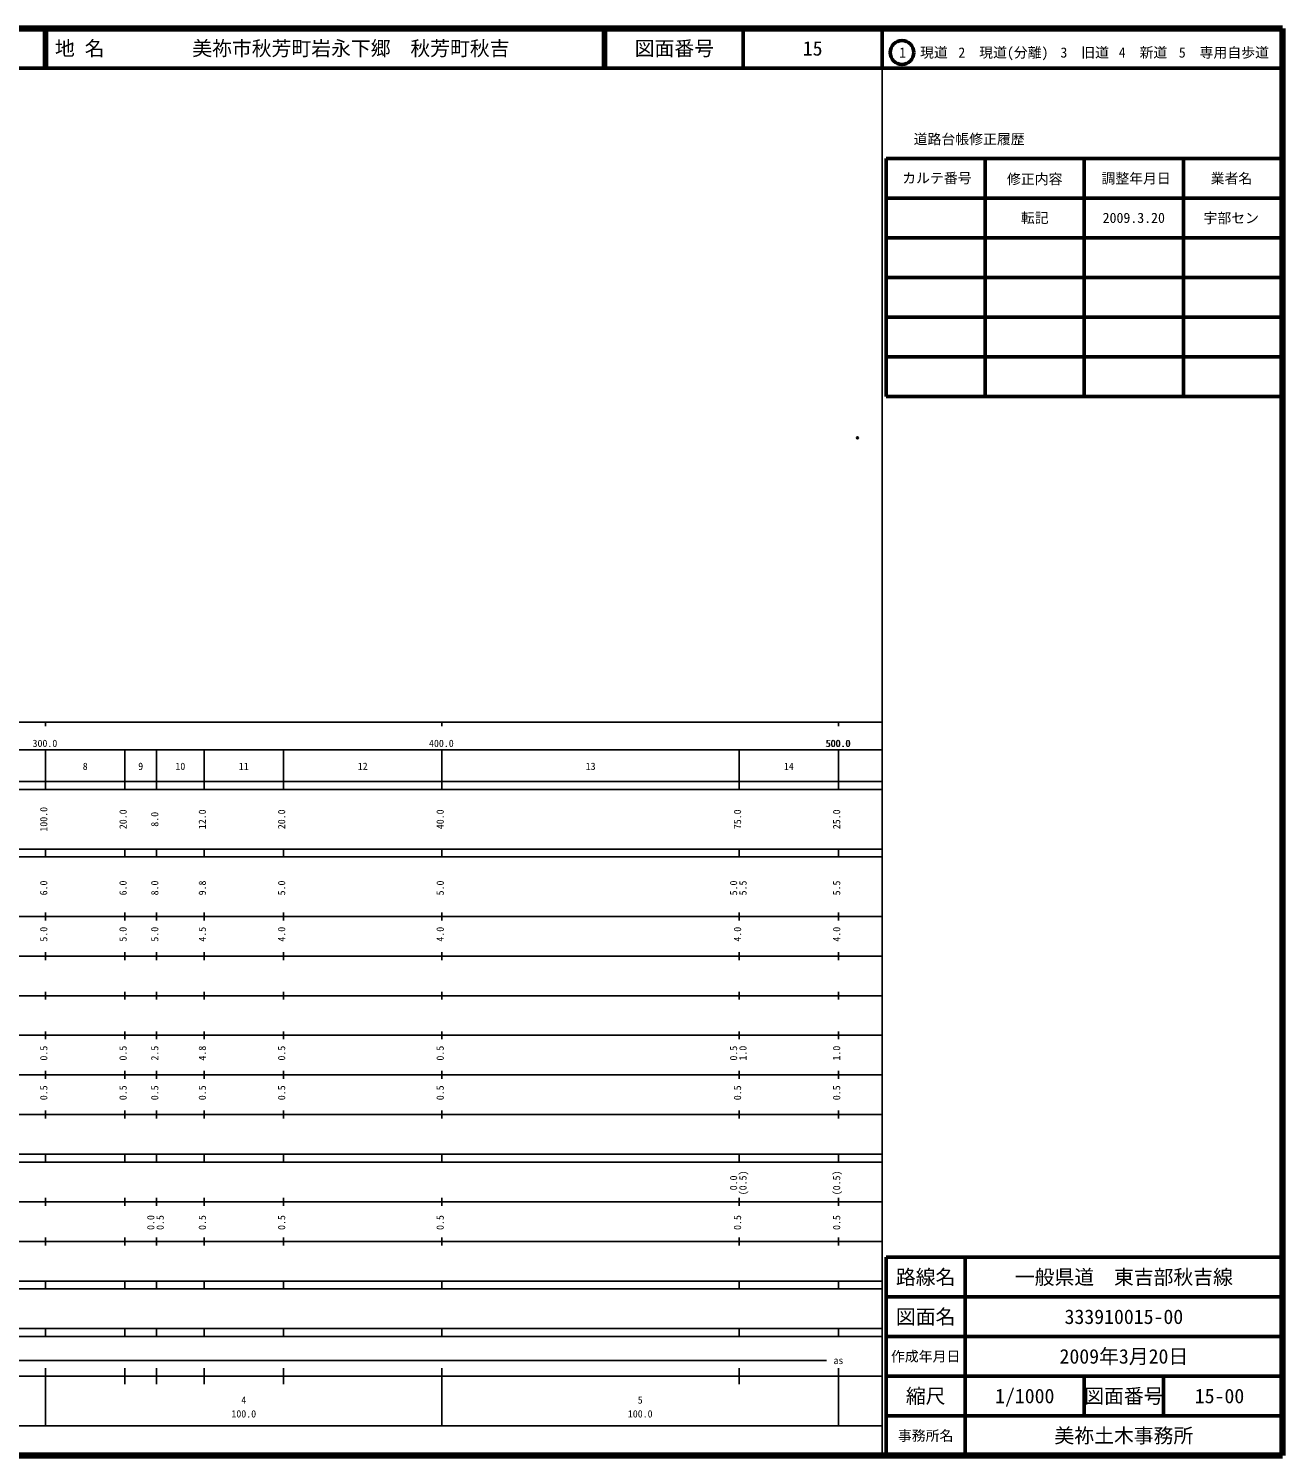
# Model space of a CAD drawing. Units: millimetres on the paper. Extents: x 40 to 680, y 20 to 380.
# Drawn here: x 363.7 to 680, y 20 to 380 of the extents above; entities that cross this region are included whole.
import ezdxf
from ezdxf.enums import TextEntityAlignment as Align

# ---------------------------------------------------------------- set-up
doc = ezdxf.new("R2010")
doc.units = ezdxf.units.MM
doc.header["$PDMODE"] = 32
doc.header["$PDSIZE"] = 0.5
doc.layers.add('M-OTRS', color=6, linetype='Continuous')
doc.layers.add('M-TTL-TXT', color=7, linetype='Continuous')
for name, color, linetype, lineweight in [('M-TTL', 2, 'Continuous', 140), ('M-TTL-BAND', 7, 'Continuous', 25), ('M-TTL-FRAM', 2, 'Continuous', 50), ('M-TTL-LINE', 7, 'Continuous', 50)]:
    doc.layers.add(name, color=color, linetype=linetype, lineweight=lineweight)
doc.styles.add('ＭＳ ゴシック', font='')
doc.styles.get('ＭＳ ゴシック').set_extended_font_data('MS Gothic')

msp = doc.modelspace()

# ---------------------------------------------------------------- linework, layer by layer
at = {"layer": 'M-OTRS'}
msp.add_point((572.79, 276.726), dxfattribs=at)
at = {"layer": 'M-TTL'}
for p, q in [((680, 380), (40, 380)), ((680, 20), (680, 380)), ((40, 20), (680, 20))]:
    msp.add_line(p, q, dxfattribs=at)
at = {"layer": 'M-TTL-BAND'}
for p, q in [((579, 20), (579, 370)), ((40, 205), (579, 205)), ((368, 205), (368, 204)), ((468, 205), (468, 204)), ((568, 205), (568, 204)), ((68, 198), (579, 198)), ((368, 188), (368, 198)), ((388, 188), (388, 198)), ((396, 188), (396, 198)), ((408, 188), (408, 198)), ((428, 188), (428, 198)), ((468, 188), (468, 198)), ((543, 188), (543, 198)), ((568, 188), (568, 198)), ((40, 190), (579, 190)), ((40, 188), (579, 188)), ((40, 173), (579, 173)), ((368, 171), (368, 173)), ((388, 171), (388, 173)), ((396, 171), (396, 173)), ((408, 171), (408, 173)), ((428, 171), (428, 173)), ((468, 171), (468, 173)), ((543, 171), (543, 173)), ((568, 171), (568, 173)), ((40, 171), (579, 171)), ((40, 156), (579, 156)), ((368, 155), (368, 157)), ((388, 155), (388, 157)), ((396, 155), (396, 157)), ((408, 155), (408, 157)), ((428, 155), (428, 157)), ((468, 155), (468, 157)), ((543, 155), (543, 157)), ((568, 155), (568, 157)), ((46, 146), (579, 146)), ((368, 145), (368, 147)), ((388, 145), (388, 147)), ((396, 145), (396, 147)), ((408, 145), (408, 147)), ((428, 145), (428, 147)), ((468, 145), (468, 147)), ((543, 145), (543, 147)), ((568, 145), (568, 147)), ((368, 135), (368, 137)), ((388, 135), (388, 137)), ((396, 135), (396, 137)), ((408, 135), (408, 137)), ((428, 135), (428, 137)), ((468, 135), (468, 137)), ((543, 135), (543, 137)), ((568, 135), (568, 137)), ((52, 136), (579, 136)), ((46, 126), (579, 126)), ((368, 125), (368, 127)), ((388, 125), (388, 127)), ((396, 125), (396, 127)), ((408, 125), (408, 127)), ((428, 125), (428, 127)), ((468, 125), (468, 127)), ((543, 125), (543, 127)), ((568, 125), (568, 127)), ((52, 116), (579, 116)), ((368, 115), (368, 117)), ((388, 115), (388, 117)), ((396, 115), (396, 117)), ((408, 115), (408, 117)), ((428, 115), (428, 117)), ((468, 115), (468, 117)), ((543, 115), (543, 117)), ((568, 115), (568, 117)), ((46, 106), (579, 106)), ((368, 105), (368, 107)), ((388, 105), (388, 107)), ((396, 105), (396, 107)), ((408, 105), (408, 107)), ((428, 105), (428, 107)), ((468, 105), (468, 107)), ((543, 105), (543, 107)), ((568, 105), (568, 107)), ((40, 96), (579, 96)), ((40, 94), (579, 94)), ((368, 94), (368, 96)), ((388, 94), (388, 96)), ((396, 94), (396, 96)), ((408, 94), (408, 96)), ((428, 94), (428, 96)), ((468, 94), (468, 96)), ((543, 94), (543, 96)), ((568, 94), (568, 96)), ((49, 84), (579, 84)), ((368, 83), (368, 85)), ((388, 83), (388, 85)), ((396, 83), (396, 85)), ((408, 83), (408, 85)), ((428, 83), (428, 85)), ((468, 83), (468, 85)), ((543, 83), (543, 85)), ((568, 83), (568, 85)), ((40, 74), (579, 74)), ((368, 73), (368, 75)), ((388, 73), (388, 75)), ((396, 73), (396, 75)), ((408, 73), (408, 75)), ((428, 73), (428, 75)), ((468, 73), (468, 75)), ((543, 73), (543, 75)), ((568, 73), (568, 75)), ((40, 64), (579, 64)), ((40, 62), (579, 62)), ((368, 62), (368, 64)), ((388, 62), (388, 64)), ((396, 62), (396, 64)), ((408, 62), (408, 64)), ((428, 62), (428, 64)), ((468, 62), (468, 64)), ((543, 62), (543, 64)), ((568, 62), (568, 64)), ((40, 52), (579, 52)), ((368, 50), (368, 52)), ((388, 50), (388, 52)), ((396, 50), (396, 52)), ((408, 50), (408, 52)), ((428, 50), (428, 52)), ((468, 50), (468, 52)), ((543, 50), (543, 52)), ((568, 50), (568, 52)), ((40, 50), (579, 50)), ((71, 44), (565, 44)), ((40, 40), (579, 40)), ((368, 27.5), (368, 42)), ((388, 38), (388, 42)), ((396, 38), (396, 42)), ((408, 38), (408, 42)), ((428, 38), (428, 42)), ((468, 27.5), (468, 42)), ((543, 38), (543, 42)), ((568, 27.5), (568, 42)), ((68, 27.5), (579, 27.5))]:
    msp.add_line(p, q, dxfattribs=at)
at = {"layer": 'M-TTL-FRAM'}
for p, q in [((580, 347.197), (580, 287.197)), ((580, 347.197), (680, 347.197)), ((580, 287.197), (680, 287.197)), ((680, 70), (580, 70)), ((580, 70), (580, 20))]:
    msp.add_line(p, q, dxfattribs=at)
at = {"layer": 'M-TTL-LINE'}
for p, q in [((367.75, 380), (367.75, 370)), ((368.25, 380), (368.25, 370)), ((508.747, 380), (508.747, 370)), ((509.247, 380), (509.247, 370)), ((543.997, 380), (543.997, 370)), ((579, 380), (579, 370)), ((40, 370), (680, 370)), ((605, 347.197), (605, 287.197)), ((630, 347.197), (630, 287.197)), ((655, 347.197), (655, 287.197)), ((580, 337.197), (680, 337.197)), ((580, 327.197), (680, 327.197)), ((580, 317.197), (680, 317.197)), ((580, 307.197), (680, 307.197)), ((580, 297.197), (680, 297.197)), ((600, 70), (600, 20)), ((680, 60), (580, 60)), ((680, 50), (580, 50)), ((680, 40), (580, 40)), ((630, 40), (630, 30)), ((650, 40), (650, 30)), ((680, 30), (580, 30))]:
    msp.add_line(p, q, dxfattribs=at)
msp.add_circle((584.031, 373.958), 3, dxfattribs=at)

# ---------------------------------------------------------------- texts
at = {"layer": 'M-TTL-BAND', "style": 'ＭＳ ゴシック'}
for s, p in [('300.0', (367.844, 198.195)), ('400.0', (467.844, 198.195)), ('500.0', (567.844, 198.195)), ('500.0', (568, 198.195)), ('8', (378, 192.405)), ('9', (392, 192.405)), ('10', (402, 192.405)), ('11', (418, 192.405)), ('12', (448, 192.405)), ('13', (505.5, 192.405)), ('14', (555.5, 192.405)), ('as', (568, 42.5)), ('4', (418, 32.523)), ('5', (518, 32.523)), ('100.0', (418, 29.033)), ('100.0', (518, 29.033))]:
    msp.add_text(s, height=1.833, dxfattribs=at).set_placement(p, align=Align.BOTTOM_CENTER)
for s, p in [('100.0', (369, 180.5)), ('20.0', (389, 180.5)), ('8.0', (397, 180.5)), ('12.0', (409, 180.5)), ('20.0', (429, 180.5)), ('40.0', (469, 180.5)), ('75.0', (544, 180.5)), ('25.0', (569, 180.5)), ('6.0', (369, 163.174)), ('6.0', (389, 163.174)), ('8.0', (397, 163.174)), ('9.8', (409, 163.174)), ('5.0', (429, 163.174)), ('5.0', (469, 163.174)), ('5.0', (543, 163.174)), ('5.5', (545.37, 163.174)), ('5.5', (569, 163.174)), ('5.0', (369, 151.5)), ('5.0', (389, 151.5)), ('5.0', (397, 151.5)), ('4.5', (409, 151.5)), ('4.0', (429, 151.5)), ('4.0', (469, 151.5)), ('4.0', (544, 151.5)), ('4.0', (569, 151.5)), ('0.5', (369, 121.5)), ('0.5', (389, 121.5)), ('2.5', (397, 121.5)), ('4.8', (409, 121.5)), ('0.5', (429, 121.5)), ('0.5', (469, 121.5)), ('0.5', (543, 121.5)), ('1.0', (545.37, 121.5)), ('1.0', (569, 121.5)), ('0.5', (369, 111.5)), ('0.5', (389, 111.5)), ('0.5', (397, 111.5)), ('0.5', (409, 111.5)), ('0.5', (429, 111.5)), ('0.5', (469, 111.5)), ('0.5', (544, 111.5)), ('0.5', (569, 111.5)), ('0.0', (543, 88.764)), ('(0.5)', (545.37, 88.764)), ('(0.5)', (569, 88.764)), ('0.0', (396, 78.764)), ('0.5', (398.37, 78.764)), ('0.5', (409, 78.764)), ('0.5', (429, 78.764)), ('0.5', (469, 78.764)), ('0.5', (544, 78.764)), ('0.5', (569, 78.764))]:
    msp.add_text(s, height=1.833, rotation=90, dxfattribs=at).set_placement(p, align=Align.BOTTOM_CENTER)
at = {"layer": 'M-TTL-TXT', "style": 'ＭＳ ゴシック'}
for s, p in [('地 名', (370.38, 375)), ('美祢市秋芳町岩永下郷\u3000秋芳町秋吉', (405.024, 375))]:
    msp.add_text(s, height=3.666, dxfattribs=at).set_placement(p, align=Align.MIDDLE_LEFT)
for s, height, p in [('図面番号', 3.666, (526.622, 375)), ('15', 3.666, (561.497, 375)), ('1\u3000現道', 2.566, (589.448, 373.958)), ('2\u3000現道(分離)', 2.566, (609.619, 373.958)), ('3\u3000旧道', 2.566, (630.121, 373.958)), ('4\u3000新道', 2.566, (644.824, 373.958)), ('5\u3000専用自歩道', 2.566, (665.228, 373.958)), ('道路台帳修正履歴', 2.566, (600.968, 352.113)), ('カルテ番号', 2.566, (592.839, 342.277)), ('修正内容', 2.566, (617.509, 342.023)), ('調整年月日', 2.566, (643.089, 342.197)), ('業者名', 2.566, (667.134, 342.197)), ('転記', 2.566, (617.5, 332.245)), ('2009.3.20', 2.566, (642.5, 332.245)), ('宇部セン', 2.566, (667.077, 332.189)), ('路線名', 3.666, (590, 65)), ('路線名', 3.666, (590, 65)), ('一般県道\u3000東吉部秋吉線', 3.666, (640, 65)), ('図面名', 3.666, (590, 55)), ('図面名', 3.666, (590, 55)), ('333910015-00', 3.666, (640, 55)), ('2009年3月20日', 3.666, (640, 45)), ('作成年月日', 2.566, (590, 45)), ('作成年月日', 2.566, (590, 45)), ('縮尺', 3.666, (590, 35)), ('縮尺', 3.666, (590, 35)), ('1/1000', 3.666, (615, 35)), ('図面番号', 3.666, (640, 35)), ('図面番号', 3.666, (640, 35)), ('15-00', 3.666, (664.125, 35)), ('事務所名', 2.566, (590, 25)), ('事務所名', 2.566, (590, 25)), ('美祢土木事務所', 3.666, (640, 25))]:
    msp.add_text(s, height=height, dxfattribs=at).set_placement(p, align=Align.MIDDLE_CENTER)

doc.saveas('drawing.dxf')
